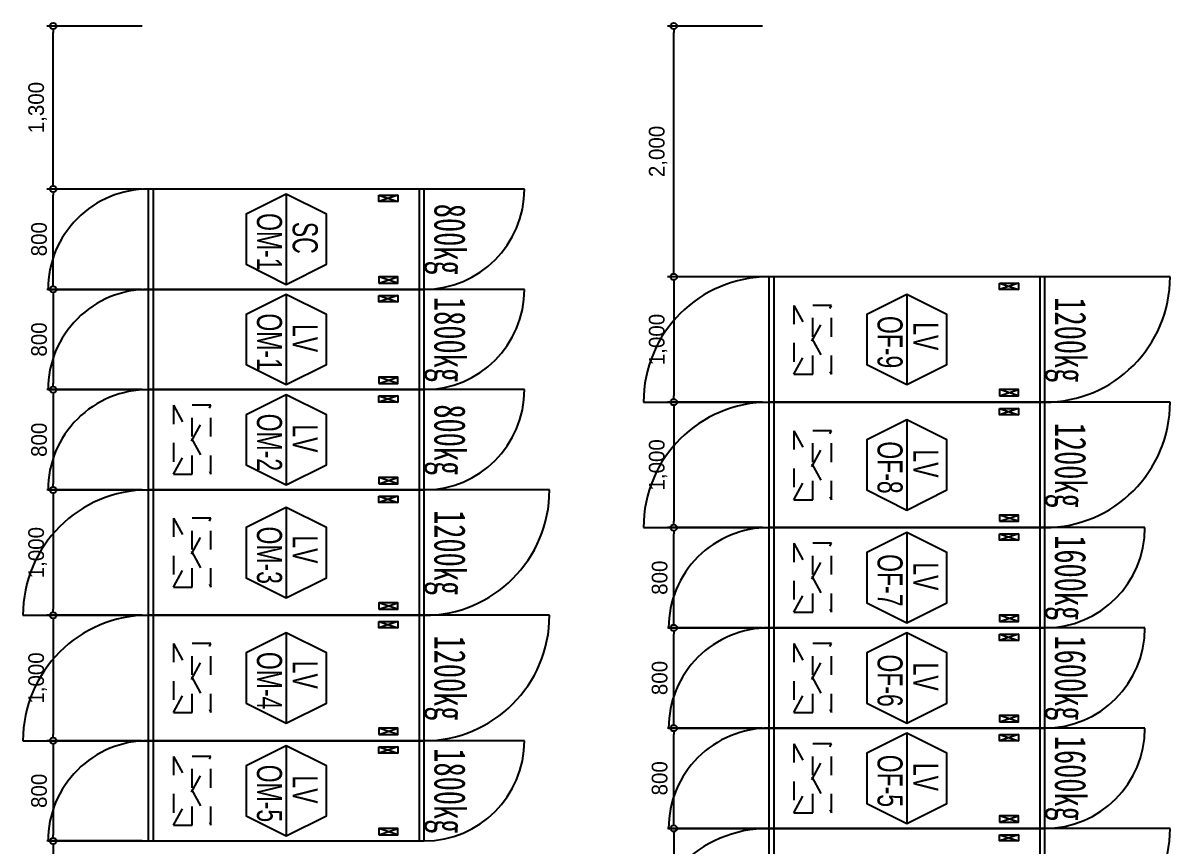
# Model space of a CAD drawing. Header units: millimetres. Extents: x 89978 to 501025, y -351975 to 837171.
# Drawn here: x 108954 to 118104, y -238827 to -232270 of the extents above; entities that cross this region are included whole.
import ezdxf
from ezdxf.enums import TextEntityAlignment as Align

# ---------------------------------------------------------------- set-up
doc = ezdxf.new("R2010")
doc.units = ezdxf.units.MM
doc.header["$LTSCALE"] = 150
doc.linetypes.add('D1', pattern=[3, 1, -1, 1])
doc.layers.get('Defpoints').update_dxf_attribs({"color": 150})
for name, color, linetype in [('------00 Switch Gear', 3, 'Continuous'), ('------00 Switch Gear_Number', 1, 'Continuous'), ('-----36 Dimension', 1, 'Continuous'), ('20251030_전기하중검토', 241, 'Continuous'), ('e-panel-name', 7, 'Continuous')]:
    doc.layers.add(name, color=color, linetype=linetype)
doc.layers.add('NOPLOT', color=191, linetype='Continuous', plot=False)
doc.styles.add('dd', font='')
doc.styles.add('ELEC', font='')
doc.styles.add('Gtx', font='')
doc.styles.get('dd').set_extended_font_data('DotumChe')
doc.styles.get('ELEC').set_extended_font_data('Dotum')
doc.styles.get('Gtx').set_extended_font_data('Dotum')
doc.dimstyles.new('ELEC', dxfattribs={"dimscale": 100, "dimtxt": 2, "dimasz": 1, "dimexe": 2, "dimexo": 1, "dimgap": 1, "dimtad": 1, "dimdec": 0, "dimrnd": 0.25, "dimzin": 9, "dimdsep": 32, "dimlunit": 6, "dimtxsty": 'ELEC', "dimblk": 'Z_DOT', "dimcen": 3, "dimclrd": 7, "dimclre": 7, "dimclrt": 3, "dimadec": 0, "dimazin": 0, "dimtfac": 1, "dimtdec": 0, "dimtix": 1, "dimtmove": 2, "dimatfit": 1, "dimfxl": 1, "dimarcsym": 0})

# ---------------------------------------------------------------- blocks, each defined once
blk = doc.blocks.new('800x2200')
at = {"layer": '------00 Switch Gear'}
for p, q in [((-2160, 0), (-2160, 800)), ((-1990, 750), (-1840, 700)), ((-1840, 750), (-1990, 700)), ((800, 800), (-42, 800)), ((-40, 0), (-40, 800)), ((-1990, 50), (-1840, 100)), ((-1840, 50), (-1990, 100)), ((-3000, 0), (-2158, 0))]:
    blk.add_line(p, q, dxfattribs=at)
for points in [[(0, 0), (0, 800), (-2200, 800), (-2200, 0)], [(-1840, 750), (-1990, 750), (-1990, 700), (-1840, 700)], [(-1840, 50), (-1990, 50), (-1990, 100), (-1840, 100)]]:
    blk.add_lwpolyline(points, close=True, dxfattribs=at)
for centre, start, end in [((-2200, 0), 90, 180), ((0, 800), 270, 0)]:
    blk.add_arc(centre, 800, start, end, dxfattribs=at)
blk = doc.blocks.new('_DOTBLANK')
at = {"color": 0, "linetype": 'ByBlock'}
blk.add_line((-0.5, 0), (-1, 0), dxfattribs=at)
blk.add_circle((0, 0), 0.5, dxfattribs=at)
blk = doc.blocks.new('*D711')
at = {"layer": '-----36 Dimension', "color": 0, "lineweight": -2, "transparency": 16777216}
for p, q in [((109903.6, -233595), (109145, -233595)), ((109195, -234345), (109195, -233645)), ((109903.6, -234395), (109145, -234395))]:
    blk.add_line(p, q, dxfattribs=at)
at = {"layer": 'Defpoints', "color": 0, "transparency": 16777216}
for p in [(109195, -233595), (109953.6, -233595, 0), (109953.6, -234395, 0)]:
    blk.add_point(p, dxfattribs=at)
at = {"layer": '-----36 Dimension', "color": 0, "lineweight": -2, "transparency": 16777216, "xscale": 50, "yscale": 50, "zscale": 50}
for p, rotation in [((109195, -233595), 90), ((109195, -234395), 270)]:
    blk.add_blockref('_DOTBLANK', p, dxfattribs=dict(at, rotation=rotation))
at = {"layer": '-----36 Dimension', "color": 0, "transparency": 16777216, "insert": (109082.4, -233995), "char_height": 125, "attachment_point": 5, "rotation": 90, "style": 'Gtx'}
blk.add_mtext('800', dxfattribs=at)
blk = doc.blocks.new('Z_DOT')
for p, q in [((0, -2), (0, 2)), ((-2, 0), (2, 0))]:
    blk.add_line(p, q)
for radius in [2.5, 1.25]:
    blk.add_circle((0, 0), radius)
blk = doc.blocks.new('*D840')
at = {"layer": '-----36 Dimension', "color": 0, "lineweight": -2, "transparency": 16777216}
for p, q in [((109903.6, -234395), (109145, -234395)), ((109195, -234445), (109195, -235145)), ((109903.6, -235195), (109145, -235195))]:
    blk.add_line(p, q, dxfattribs=at)
at = {"layer": 'Defpoints', "color": 0, "transparency": 16777216}
for p in [(109953.6, -234395), (109195, -235195), (109953.6, -235195)]:
    blk.add_point(p, dxfattribs=at)
at = {"layer": '-----36 Dimension', "color": 0, "lineweight": -2, "transparency": 16777216, "xscale": 50, "yscale": 50, "zscale": 50}
for p, rotation in [((109195, -234395), 90), ((109195, -235195), 270)]:
    blk.add_blockref('_DOTBLANK', p, dxfattribs=dict(at, rotation=rotation))
at = {"layer": '-----36 Dimension', "color": 0, "transparency": 16777216, "insert": (109082.4, -234795), "char_height": 125, "attachment_point": 5, "rotation": 90, "style": 'Gtx'}
blk.add_mtext('800', dxfattribs=at)
blk = doc.blocks.new('*D841')
at = {"layer": '-----36 Dimension', "color": 0, "lineweight": -2, "transparency": 16777216}
for p, q in [((109903.6, -235195), (109145, -235195)), ((109195, -235245), (109195, -235945)), ((109903.6, -235995), (109145, -235995))]:
    blk.add_line(p, q, dxfattribs=at)
at = {"layer": 'Defpoints', "color": 0, "transparency": 16777216}
for p in [(109953.6, -235195), (109195, -235995), (109953.6, -235995)]:
    blk.add_point(p, dxfattribs=at)
at = {"layer": '-----36 Dimension', "color": 0, "lineweight": -2, "transparency": 16777216, "xscale": 50, "yscale": 50, "zscale": 50}
for p, rotation in [((109195, -235195), 90), ((109195, -235995), 270)]:
    blk.add_blockref('_DOTBLANK', p, dxfattribs=dict(at, rotation=rotation))
at = {"layer": '-----36 Dimension', "color": 0, "transparency": 16777216, "insert": (109082.4, -235595), "char_height": 125, "attachment_point": 5, "rotation": 90, "style": 'Gtx'}
blk.add_mtext('800', dxfattribs=at)
blk = doc.blocks.new('*D713')
at = {"layer": '-----36 Dimension', "color": 0, "lineweight": -2, "transparency": 16777216}
for p, q in [((109903.6, -237995), (109145, -237995)), ((109195, -238045), (109195, -238745)), ((109903.6, -238795), (109145, -238795))]:
    blk.add_line(p, q, dxfattribs=at)
at = {"layer": 'Defpoints', "color": 0, "transparency": 16777216}
for p in [(109953.6, -237995), (109195, -238795), (109953.6, -238795)]:
    blk.add_point(p, dxfattribs=at)
at = {"layer": '-----36 Dimension', "color": 0, "lineweight": -2, "transparency": 16777216, "xscale": 50, "yscale": 50, "zscale": 50}
for p, rotation in [((109195, -237995), 90), ((109195, -238795), 270)]:
    blk.add_blockref('_DOTBLANK', p, dxfattribs=dict(at, rotation=rotation))
at = {"layer": '-----36 Dimension', "color": 0, "transparency": 16777216, "insert": (109082.4, -238395), "char_height": 125, "attachment_point": 5, "rotation": 90, "style": 'Gtx'}
blk.add_mtext('800', dxfattribs=at)
blk = doc.blocks.new('*D843')
at = {"layer": '-----36 Dimension', "color": 0, "lineweight": -2, "transparency": 16777216}
for p, q in [((109903.6, -238795), (109145, -238795)), ((109195, -238845), (109195, -239745)), ((109903.6, -239795), (109145, -239795))]:
    blk.add_line(p, q, dxfattribs=at)
at = {"layer": 'Defpoints', "color": 0, "transparency": 16777216}
for p in [(109953.6, -238795), (109195, -239795), (109953.6, -239795)]:
    blk.add_point(p, dxfattribs=at)
at = {"layer": '-----36 Dimension', "color": 0, "lineweight": -2, "transparency": 16777216, "xscale": 50, "yscale": 50, "zscale": 50}
for p, rotation in [((109195, -238795), 90), ((109195, -239795), 270)]:
    blk.add_blockref('_DOTBLANK', p, dxfattribs=dict(at, rotation=rotation))
at = {"layer": '-----36 Dimension', "color": 0, "transparency": 16777216, "insert": (109070.4, -239295), "char_height": 125, "attachment_point": 5, "rotation": 90, "style": 'Gtx'}
blk.add_mtext('1,000', dxfattribs=at)
blk = doc.blocks.new('*D714')
at = {"layer": '-----36 Dimension', "color": 0, "lineweight": -2, "transparency": 16777216}
for p, q in [((109903.6, -232295), (109145, -232295)), ((109195, -233545), (109195, -232345)), ((109903.6, -233595), (109145, -233595))]:
    blk.add_line(p, q, dxfattribs=at)
at = {"layer": 'Defpoints', "color": 0, "transparency": 16777216}
for p in [(109195, -232295), (109953.6, -232295), (109953.6, -233595)]:
    blk.add_point(p, dxfattribs=at)
at = {"layer": '-----36 Dimension', "color": 0, "lineweight": -2, "transparency": 16777216, "xscale": 50, "yscale": 50, "zscale": 50}
for p, rotation in [((109195, -232295), 90), ((109195, -233595), 270)]:
    blk.add_blockref('_DOTBLANK', p, dxfattribs=dict(at, rotation=rotation))
at = {"layer": '-----36 Dimension', "color": 0, "transparency": 16777216, "insert": (109070.4, -232945), "char_height": 125, "attachment_point": 5, "rotation": 90, "style": 'Gtx'}
blk.add_mtext('1,300', dxfattribs=at)
blk = doc.blocks.new('*D852')
at = {"layer": '-----36 Dimension', "color": 0, "lineweight": -2, "transparency": 16777216}
for p, q in [((114853.6, -237895), (114095, -237895)), ((114145, -238645), (114145, -237945)), ((114853.6, -238695), (114095, -238695))]:
    blk.add_line(p, q, dxfattribs=at)
at = {"layer": 'Defpoints', "color": 0, "transparency": 16777216}
for p in [(114145, -237895), (114903.6, -237895), (114903.6, -238695)]:
    blk.add_point(p, dxfattribs=at)
at = {"layer": '-----36 Dimension', "color": 0, "lineweight": -2, "transparency": 16777216, "xscale": 50, "yscale": 50, "zscale": 50}
for p, rotation in [((114145, -237895), 90), ((114145, -238695), 270)]:
    blk.add_blockref('_DOTBLANK', p, dxfattribs=dict(at, rotation=rotation))
at = {"layer": '-----36 Dimension', "color": 0, "transparency": 16777216, "insert": (114032.4, -238295), "char_height": 125, "attachment_point": 5, "rotation": 90, "style": 'Gtx'}
blk.add_mtext('800', dxfattribs=at)
blk = doc.blocks.new('*D853')
at = {"layer": '-----36 Dimension', "color": 0, "lineweight": -2, "transparency": 16777216}
for p, q in [((114853.6, -237095), (114095, -237095)), ((114145, -237845), (114145, -237145)), ((114853.6, -237895), (114095, -237895))]:
    blk.add_line(p, q, dxfattribs=at)
at = {"layer": 'Defpoints', "color": 0, "transparency": 16777216}
for p in [(114145, -237095), (114903.6, -237095), (114903.6, -237895)]:
    blk.add_point(p, dxfattribs=at)
at = {"layer": '-----36 Dimension', "color": 0, "lineweight": -2, "transparency": 16777216, "xscale": 50, "yscale": 50, "zscale": 50}
for p, rotation in [((114145, -237095), 90), ((114145, -237895), 270)]:
    blk.add_blockref('_DOTBLANK', p, dxfattribs=dict(at, rotation=rotation))
at = {"layer": '-----36 Dimension', "color": 0, "transparency": 16777216, "insert": (114032.4, -237495), "char_height": 125, "attachment_point": 5, "rotation": 90, "style": 'Gtx'}
blk.add_mtext('800', dxfattribs=at)
blk = doc.blocks.new('*D854')
at = {"layer": '-----36 Dimension', "color": 0, "lineweight": -2, "transparency": 16777216}
for p, q in [((114853.6, -236295), (114095, -236295)), ((114145, -237045), (114145, -236345)), ((114853.6, -237095), (114095, -237095))]:
    blk.add_line(p, q, dxfattribs=at)
at = {"layer": 'Defpoints', "color": 0, "transparency": 16777216}
for p in [(114145, -236295), (114903.6, -236295), (114903.6, -237095)]:
    blk.add_point(p, dxfattribs=at)
at = {"layer": '-----36 Dimension', "color": 0, "lineweight": -2, "transparency": 16777216, "xscale": 50, "yscale": 50, "zscale": 50}
for p, rotation in [((114145, -236295), 90), ((114145, -237095), 270)]:
    blk.add_blockref('_DOTBLANK', p, dxfattribs=dict(at, rotation=rotation))
at = {"layer": '-----36 Dimension', "color": 0, "transparency": 16777216, "insert": (114032.4, -236695), "char_height": 125, "attachment_point": 5, "rotation": 90, "style": 'Gtx'}
blk.add_mtext('800', dxfattribs=at)
blk = doc.blocks.new('*D857')
at = {"layer": '-----36 Dimension', "color": 0, "lineweight": -2, "transparency": 16777216}
for p, q in [((114853.6, -232295), (114095, -232295)), ((114145, -234245), (114145, -232345)), ((114853.6, -234295), (114095, -234295))]:
    blk.add_line(p, q, dxfattribs=at)
at = {"layer": 'Defpoints', "color": 0, "transparency": 16777216}
for p in [(114145, -232295), (114903.6, -232295), (114903.6, -234295)]:
    blk.add_point(p, dxfattribs=at)
at = {"layer": '-----36 Dimension', "color": 0, "lineweight": -2, "transparency": 16777216, "xscale": 50, "yscale": 50, "zscale": 50}
for p, rotation in [((114145, -232295), 90), ((114145, -234295), 270)]:
    blk.add_blockref('_DOTBLANK', p, dxfattribs=dict(at, rotation=rotation))
at = {"layer": '-----36 Dimension', "color": 0, "transparency": 16777216, "insert": (114020.4, -233295), "char_height": 125, "attachment_point": 5, "rotation": 90, "style": 'Gtx'}
blk.add_mtext('2,000', dxfattribs=at)
blk = doc.blocks.new('*D2990')
at = {"layer": '-----36 Dimension', "color": 0, "lineweight": -2, "transparency": 16777216}
for p, q in [((114853.6, -234295), (114095, -234295)), ((114145, -234345), (114145, -235245)), ((114853.6, -235295), (114095, -235295))]:
    blk.add_line(p, q, dxfattribs=at)
at = {"layer": 'Defpoints', "color": 0, "transparency": 16777216}
for p in [(114903.6, -234295), (114145, -235295), (114903.6, -235295)]:
    blk.add_point(p, dxfattribs=at)
at = {"layer": '-----36 Dimension', "color": 0, "lineweight": -2, "transparency": 16777216, "xscale": 50, "yscale": 50, "zscale": 50}
for p, rotation in [((114145, -234295), 90), ((114145, -235295), 270)]:
    blk.add_blockref('_DOTBLANK', p, dxfattribs=dict(at, rotation=rotation))
at = {"layer": '-----36 Dimension', "color": 0, "transparency": 16777216, "insert": (114020.4, -234795), "char_height": 125, "attachment_point": 5, "rotation": 90, "style": 'Gtx'}
blk.add_mtext('1,000', dxfattribs=at)
blk = doc.blocks.new('1000X2200')
at = {"layer": '------00 Switch Gear'}
for p, q in [((-2160, 1000), (-2160, 0)), ((-210, 950), (-360, 900)), ((-360, 950), (-210, 900)), ((1000, 1000), (-42, 1000)), ((-40, 1000), (-40, 0)), ((-210, 50), (-360, 100)), ((-360, 50), (-210, 100)), ((-3200, 0), (-2158, 0))]:
    blk.add_line(p, q, dxfattribs=at)
for points in [[(-2200, 1000), (-2200, 0), (0, 0), (0, 1000)], [(-360, 950), (-210, 950), (-210, 900), (-360, 900)], [(-360, 50), (-210, 50), (-210, 100), (-360, 100)]]:
    blk.add_lwpolyline(points, close=True, dxfattribs=at)
for centre, start, end in [((-2200, 0), 90, 180), ((0, 1000), 270, 0)]:
    blk.add_arc(centre, 1000, start, end, dxfattribs=at)
blk = doc.blocks.new('*D2991')
at = {"layer": '-----36 Dimension', "color": 0, "lineweight": -2, "transparency": 16777216}
for p, q in [((114853.6, -235295), (114095, -235295)), ((114145, -235345), (114145, -236245)), ((114853.6, -236295), (114095, -236295))]:
    blk.add_line(p, q, dxfattribs=at)
at = {"layer": 'Defpoints', "color": 0, "transparency": 16777216}
for p in [(114903.6, -235295), (114145, -236295), (114903.6, -236295)]:
    blk.add_point(p, dxfattribs=at)
at = {"layer": '-----36 Dimension', "color": 0, "lineweight": -2, "transparency": 16777216, "xscale": 50, "yscale": 50, "zscale": 50}
for p, rotation in [((114145, -235295), 90), ((114145, -236295), 270)]:
    blk.add_blockref('_DOTBLANK', p, dxfattribs=dict(at, rotation=rotation))
at = {"layer": '-----36 Dimension', "color": 0, "transparency": 16777216, "insert": (114020.4, -235795), "char_height": 125, "attachment_point": 5, "rotation": 90, "style": 'Gtx'}
blk.add_mtext('1,000', dxfattribs=at)
blk = doc.blocks.new('*D2995')
at = {"layer": '-----36 Dimension', "color": 0, "lineweight": -2, "transparency": 16777216}
for p, q in [((114853.6, -238695), (114095, -238695)), ((114145, -238745), (114145, -239645)), ((114853.6, -239695), (114095, -239695))]:
    blk.add_line(p, q, dxfattribs=at)
at = {"layer": 'Defpoints', "color": 0, "transparency": 16777216}
for p in [(114903.6, -238695), (114145, -239695), (114903.6, -239695)]:
    blk.add_point(p, dxfattribs=at)
at = {"layer": '-----36 Dimension', "color": 0, "lineweight": -2, "transparency": 16777216, "xscale": 50, "yscale": 50, "zscale": 50}
for p, rotation in [((114145, -238695), 90), ((114145, -239695), 270)]:
    blk.add_blockref('_DOTBLANK', p, dxfattribs=dict(at, rotation=rotation))
at = {"layer": '-----36 Dimension', "color": 0, "transparency": 16777216, "insert": (114020.4, -239195), "char_height": 125, "attachment_point": 5, "rotation": 90, "style": 'Gtx'}
blk.add_mtext('1,000', dxfattribs=at)
blk = doc.blocks.new('*D3000')
at = {"layer": '-----36 Dimension', "color": 0, "lineweight": -2, "transparency": 16777216}
for p, q in [((109903.6, -235995), (109145, -235995)), ((109195, -236045), (109195, -236945)), ((109903.6, -236995), (109145, -236995))]:
    blk.add_line(p, q, dxfattribs=at)
at = {"layer": 'Defpoints', "color": 0, "transparency": 16777216}
for p in [(109953.6, -235995), (109195, -236995), (109953.6, -236995)]:
    blk.add_point(p, dxfattribs=at)
at = {"layer": '-----36 Dimension', "color": 0, "lineweight": -2, "transparency": 16777216, "xscale": 50, "yscale": 50, "zscale": 50}
for p, rotation in [((109195, -235995), 90), ((109195, -236995), 270)]:
    blk.add_blockref('_DOTBLANK', p, dxfattribs=dict(at, rotation=rotation))
at = {"layer": '-----36 Dimension', "color": 0, "transparency": 16777216, "insert": (109070.4, -236495), "char_height": 125, "attachment_point": 5, "rotation": 90, "style": 'Gtx'}
blk.add_mtext('1,000', dxfattribs=at)
blk = doc.blocks.new('*D3001')
at = {"layer": '-----36 Dimension', "color": 0, "lineweight": -2, "transparency": 16777216}
for p, q in [((109903.6, -236995), (109145, -236995)), ((109195, -237045), (109195, -237945)), ((109903.6, -237995), (109145, -237995))]:
    blk.add_line(p, q, dxfattribs=at)
at = {"layer": 'Defpoints', "color": 0, "transparency": 16777216}
for p in [(109953.6, -236995), (109195, -237995), (109953.6, -237995)]:
    blk.add_point(p, dxfattribs=at)
at = {"layer": '-----36 Dimension', "color": 0, "lineweight": -2, "transparency": 16777216, "xscale": 50, "yscale": 50, "zscale": 50}
for p, rotation in [((109195, -236995), 90), ((109195, -237995), 270)]:
    blk.add_blockref('_DOTBLANK', p, dxfattribs=dict(at, rotation=rotation))
at = {"layer": '-----36 Dimension', "color": 0, "transparency": 16777216, "insert": (109070.4, -237495), "char_height": 125, "attachment_point": 5, "rotation": 90, "style": 'Gtx'}
blk.add_mtext('1,000', dxfattribs=at)

msp = doc.modelspace()

# ---------------------------------------------------------------- linework, layer by layer
at = {"layer": '------00 Switch Gear_Number', "color": 1}
for points in [[(111053.6, -233635), (111053.6, -234355), (111373.6, -234195.3), (111373.6, -233794.6), (111053.6, -233635), (110733.6, -233794.6), (110733.6, -234195.3), (111053.6, -234355)], [(111053.6, -234435), (111053.6, -235155), (111373.6, -234995.3), (111373.6, -234594.6), (111053.6, -234435), (110733.6, -234594.6), (110733.6, -234995.3), (111053.6, -235155)], [(116003.6, -234435), (116003.6, -235155), (116323.6, -234995.3), (116323.6, -234594.6), (116003.6, -234435), (115683.6, -234594.6), (115683.6, -234995.3), (116003.6, -235155)], [(111053.6, -235235), (111053.6, -235955), (111373.6, -235795.3), (111373.6, -235394.6), (111053.6, -235235), (110733.6, -235394.6), (110733.6, -235795.3), (111053.6, -235955)], [(116003.6, -235435), (116003.6, -236155), (116323.6, -235995.3), (116323.6, -235594.6), (116003.6, -235435), (115683.6, -235594.6), (115683.6, -235995.3), (116003.6, -236155)], [(111053.6, -236135), (111053.6, -236855), (111373.6, -236695.3), (111373.6, -236294.6), (111053.6, -236135), (110733.6, -236294.6), (110733.6, -236695.3), (111053.6, -236855)], [(111053.6, -237135), (111053.6, -237855), (111373.6, -237695.3), (111373.6, -237294.6), (111053.6, -237135), (110733.6, -237294.6), (110733.6, -237695.3), (111053.6, -237855)]]:
    msp.add_lwpolyline(points, dxfattribs=at)
at = {"layer": '------00 Switch Gear_Number', "color": 1, "elevation": 0}
for points in [[(116003.6, -236335), (116003.6, -237055), (116323.6, -236895.3), (116323.6, -236494.6), (116003.6, -236335), (115683.6, -236494.6), (115683.6, -236895.3), (116003.6, -237055)], [(116003.6, -237135), (116003.6, -237855), (116323.6, -237695.3), (116323.6, -237294.6), (116003.6, -237135), (115683.6, -237294.6), (115683.6, -237695.3), (116003.6, -237855)], [(116003.6, -237935), (116003.6, -238655), (116323.6, -238495.3), (116323.6, -238094.6), (116003.6, -237935), (115683.6, -238094.6), (115683.6, -238495.3), (116003.6, -238655)], [(111053.6, -238035), (111053.6, -238755), (111373.6, -238595.3), (111373.6, -238194.6), (111053.6, -238035), (110733.6, -238194.6), (110733.6, -238595.3), (111053.6, -238755)]]:
    msp.add_lwpolyline(points, dxfattribs=at)
at = {"layer": 'NOPLOT', "linetype": 'D1'}
for p, q in [((115103.6, -235072.8), (115403.6, -234522.8)), ((115103.6, -234522.8), (115403.6, -235072.8)), ((115253.6, -235072.8), (115253.6, -234522.8)), ((110153.6, -235870), (110453.6, -235320)), ((110153.6, -235320), (110453.6, -235870)), ((110303.6, -235870), (110303.6, -235320)), ((115103.6, -236072.8), (115403.6, -235522.8)), ((115103.6, -235522.8), (115403.6, -236072.8)), ((115253.6, -236072.8), (115253.6, -235522.8)), ((110153.6, -236770), (110453.6, -236220)), ((110153.6, -236220), (110453.6, -236770)), ((110303.6, -236770), (110303.6, -236220)), ((115103.6, -236970), (115403.6, -236420)), ((115103.6, -236420), (115403.6, -236970)), ((115253.6, -236970), (115253.6, -236420)), ((110153.6, -237770), (110453.6, -237220)), ((110153.6, -237220), (110453.6, -237770)), ((110303.6, -237770), (110303.6, -237220)), ((115103.6, -237770), (115403.6, -237220)), ((115103.6, -237220), (115403.6, -237770)), ((115253.6, -237770), (115253.6, -237220)), ((115103.6, -238570), (115403.6, -238020)), ((115103.6, -238020), (115403.6, -238570)), ((115253.6, -238570), (115253.6, -238020)), ((110153.6, -238670), (110453.6, -238120)), ((110153.6, -238120), (110453.6, -238670)), ((110303.6, -238670), (110303.6, -238120))]:
    msp.add_line(p, q, dxfattribs=at)
at = {"layer": 'NOPLOT', "linetype": 'D1', "elevation": 0}
for points in [[(115403.6, -235072.8), (115403.6, -234522.8), (115103.6, -234522.8), (115103.6, -235072.8)], [(115403.6, -236072.8), (115403.6, -235522.8), (115103.6, -235522.8), (115103.6, -236072.8)], [(115403.6, -236970), (115403.6, -236420), (115103.6, -236420), (115103.6, -236970)], [(115403.6, -237770), (115403.6, -237220), (115103.6, -237220), (115103.6, -237770)], [(115403.6, -238570), (115403.6, -238020), (115103.6, -238020), (115103.6, -238570)]]:
    msp.add_lwpolyline(points, close=True, dxfattribs=at)
at = {"layer": 'NOPLOT', "linetype": 'D1'}
for points in [[(110453.6, -235870), (110453.6, -235320), (110153.6, -235320), (110153.6, -235870)], [(110453.6, -236770), (110453.6, -236220), (110153.6, -236220), (110153.6, -236770)], [(110453.6, -237770), (110453.6, -237220), (110153.6, -237220), (110153.6, -237770)], [(110453.6, -238670), (110453.6, -238120), (110153.6, -238120), (110153.6, -238670)]]:
    msp.add_lwpolyline(points, close=True, dxfattribs=at)

# ---------------------------------------------------------------- block references
at = {"layer": '------00 Switch Gear', "rotation": 180}
for p in [(109953.6, -233595), (109953.6, -234395), (109953.6, -235195), (114903.6, -236295), (114903.6, -237095), (114903.6, -237895), (109953.6, -237995)]:
    msp.add_blockref('800x2200', p, dxfattribs=at)
at = {"layer": 'e-panel-name'}
for p in [(117103.6, -235295), (117103.6, -236295), (112153.6, -236995), (112153.6, -237995), (117103.6, -239695)]:
    msp.add_blockref('1000X2200', p, dxfattribs=at)

# ---------------------------------------------------------------- texts
at = {"layer": '------00 Switch Gear_Number', "color": 0, "style": 'ELEC', "width": 0.7}
for s, p in [('OM-1', (110920.1, -234015.8)), ('SC', (111204.8, -233984)), ('OM-1', (110920.1, -234815.8)), ('LV', (111204.8, -234784)), ('OF-9', (115870.1, -234815.8)), ('LV', (116154.8, -234769)), ('OM-2', (110920.1, -235615.8)), ('LV', (111204.8, -235584)), ('OF-8', (115870.1, -235815.8)), ('LV', (116154.8, -235784)), ('OM-3', (110920.1, -236515.8)), ('LV', (111204.8, -236469)), ('OF-7', (115870.1, -236715.8)), ('LV', (116154.8, -236684)), ('OM-4', (110920.1, -237515.8)), ('OF-6', (115870.1, -237515.8)), ('LV', (111204.8, -237469)), ('LV', (116154.8, -237484)), ('OF-5', (115870.1, -238315.8)), ('OM-5', (110920.1, -238415.8)), ('LV', (116154.8, -238284)), ('LV', (111204.8, -238384))]:
    msp.add_text(s, height=200, rotation=270, dxfattribs=at).set_placement(p, align=Align.MIDDLE_CENTER)
at = {"layer": '20251030_전기하중검토', "style": 'dd', "width": 0.7}
for s, p in [('800kg', (112325, -233995, 0)), ('1800kg', (112325, -234795, 0)), ('1200kg', (117275, -234797.8, 0)), ('800kg', (112325, -235595, 0)), ('1200kg', (117275, -235797.8, 0)), ('1200kg', (112325, -236495, 0)), ('1600kg', (117275, -236695, 0)), ('1200kg', (112325, -237495, 0)), ('1600kg', (117275, -237495, 0)), ('1600kg', (117275, -238295, 0)), ('1800kg', (112325, -238395, 0))]:
    msp.add_text(s, height=250, rotation=270, dxfattribs=at).set_placement(p, align=Align.MIDDLE)

# ---------------------------------------------------------------- dimensions: what is measured, and where the dimension line sits
at = {"layer": '-----36 Dimension'}
for base, p1, p2, picture, middle in [((109195, -232295), (109953.6, -233595), (109953.6, -232295), '*D714', (109070.4, -232945)), ((114145, -232295), (114903.6, -234295), (114903.6, -232295), '*D857', (114020.4, -233295)), ((109195, -233595, 0), (109953.6, -234395), (109953.6, -233595), '*D711', (109082.4, -233995, 0)), ((114145, -235295), (114903.6, -234295), (114903.6, -235295), '*D2990', (114020.4, -234795)), ((109195, -235195), (109953.6, -234395), (109953.6, -235195), '*D840', (109082.4, -234795)), ((109195, -235995), (109953.6, -235195), (109953.6, -235995), '*D841', (109082.4, -235595)), ((114145, -236295), (114903.6, -235295), (114903.6, -236295), '*D2991', (114020.4, -235795)), ((109195, -236995), (109953.6, -235995), (109953.6, -236995), '*D3000', (109070.4, -236495)), ((114145, -236295), (114903.6, -237095), (114903.6, -236295), '*D854', (114032.4, -236695)), ((109195, -237995), (109953.6, -236995), (109953.6, -237995), '*D3001', (109070.4, -237495)), ((114145, -237095), (114903.6, -237895), (114903.6, -237095), '*D853', (114032.4, -237495)), ((114145, -237895), (114903.6, -238695), (114903.6, -237895), '*D852', (114032.4, -238295)), ((109195, -238795), (109953.6, -237995), (109953.6, -238795), '*D713', (109082.4, -238395)), ((114145, -239695), (114903.6, -238695), (114903.6, -239695), '*D2995', (114020.4, -239195)), ((109195, -239795), (109953.6, -238795), (109953.6, -239795), '*D843', (109070.4, -239295))]:
    dim = msp.add_linear_dim(base=base, p1=p1, p2=p2, angle=270, dimstyle='ELEC', override={"dimscale": 50, "dimtxt": 2.5, "dimexe": 1, "dimtad": 2, "dimtxsty": 'Gtx', "dimblk1": 'DOTBLANK', "dimblk2": 'DOTBLANK', "dimsah": 1, "dimclrd": 0, "dimclre": 0, "dimclrt": 0}, dxfattribs=at)
    dim.commit()
    dim.dimension.update_dxf_attribs({"geometry": picture, "text_midpoint": middle})

doc.saveas('drawing.dxf')
